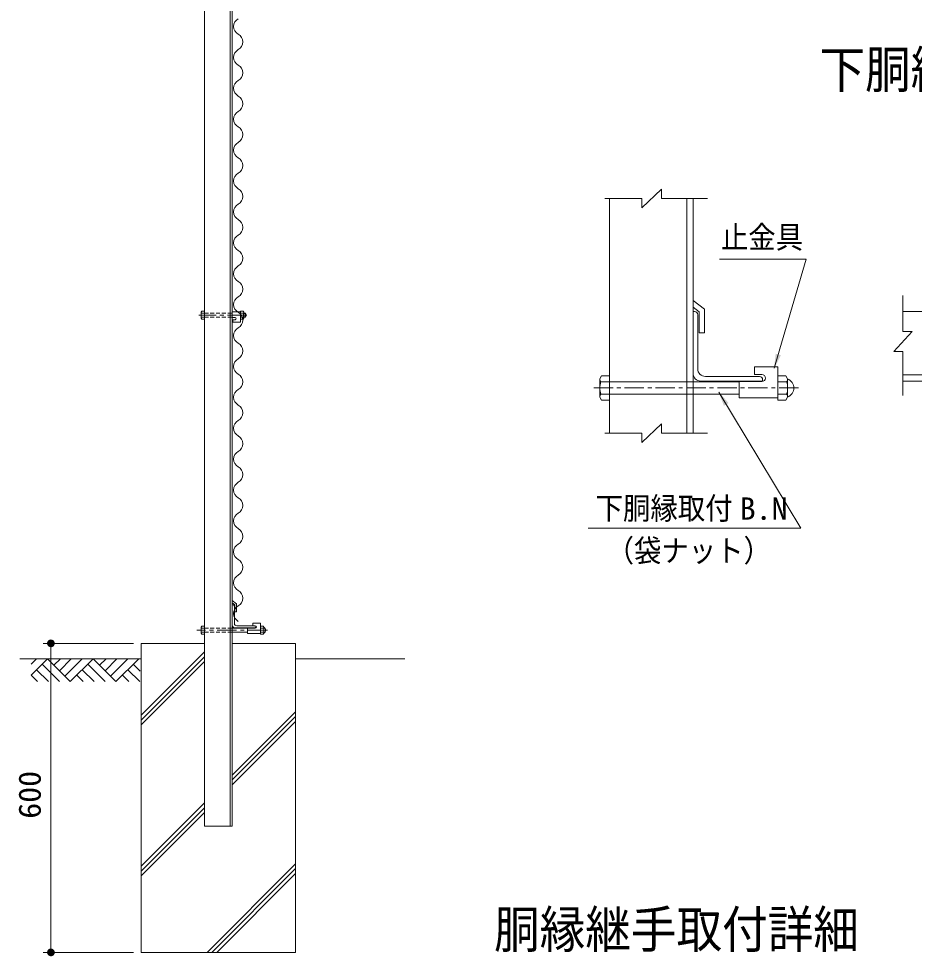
# Model space of a CAD drawing. Units: millimetres, scale not verified. Extents: x -4455 to 4455, y -3150 to 3150.
# Drawn here: x 42 to 1780, y -1647 to 174 of the extents above; entities that cross this region are included whole.
import ezdxf
from ezdxf.enums import TextEntityAlignment as Align

# ---------------------------------------------------------------- set-up
doc = ezdxf.new("R2010")
doc.units = ezdxf.units.MM
doc.header["$LTSCALE"] = 30
for name, pattern in [('DASHED', [7.5, 6, -1.5]), ('USER1', [2, 1.25, -0.25, 0.25, -0.25]), ('USER2', [0.375, 0.25, -0.125])]:
    doc.linetypes.add(name, pattern=pattern)
for name, color, linetype, lineweight in [('0-0_7詳細', 7, 'Continuous', 18), ('0-1_1部材', 3, 'Continuous', 18), ('0-2_8部品', 3, 'Continuous', 18), ('0-5_5寸法', 1, 'Continuous', 18), ('0-7_SUNPOU', 1, 'Continuous', 18), ('0-9_2網', 4, 'Continuous', 18), ('0-C_GL', 7, 'Continuous', 9), ('0-D_0', 1, 'Continuous', 18), ('0-E_4基礎', 4, 'Continuous', 18)]:
    doc.layers.add(name, color=color, linetype=linetype, lineweight=lineweight)
doc.styles.add('ＭＳ ゴシック', font='')
doc.styles.get('ＭＳ ゴシック').set_extended_font_data('MS Gothic')

# ---------------------------------------------------------------- blocks, each defined once
blk = doc.blocks.new('GL-マーク')
at = {"layer": '0-D_0'}
for p, q in [((-418.12, -21.21), (-396.91, 0)), ((-418.12, -63.64), (-354.48, 0)), ((-354.48, 0), (-265.86, -88.62)), ((-304.52, 0), (-329.5, -24.98)), ((-262.09, 0), (-308.29, -46.2)), ((-219.67, 0), (-287.08, -67.41)), ((-177.24, 0), (-265.86, -88.62)), ((-177.24, 0), (-88.62, -88.62)), ((-127.28, 0), (-152.26, -24.98)), ((-84.85, 0), (-131.05, -46.19)), ((-42.43, 0), (-109.83, -67.41)), ((0, 0), (-88.62, -88.62)), ((-375.7, -21.21), (-308.29, -88.62)), ((-198.45, -21.21), (-131.05, -88.62)), ((4.99, -47.42), (-21.21, -21.21)), ((-418.12, -63.64), (-393.14, -88.62)), ((-396.91, -42.43), (-350.71, -88.62)), ((-240.88, -63.64), (-215.9, -88.62)), ((-219.67, -42.43), (-173.47, -88.62)), ((-38.66, -88.62), (-63.64, -63.64)), ((3.77, -88.62), (-42.43, -42.43))]:
    blk.add_line(p, q, dxfattribs=at)
blk = doc.blocks.new('M1')
at = {"layer": '0-7_SUNPOU'}
blk.add_line((-7.5, 0), (-57.86, 0), dxfattribs=at)
for points in [[(0, 0), (-7.5, 0), (-7.44, 0.94)], [(0, 0), (-7.44, -0.94), (-7.5, 0)], [(0, 0), (-7.44, 0.94), (-7.26, 1.87)], [(0, 0), (-7.26, -1.87), (-7.44, -0.94)], [(0, 0), (-7.26, 1.87), (-6.97, 2.76)], [(0, 0), (-6.97, -2.76), (-7.26, -1.87)], [(0, 0), (-6.97, 2.76), (-6.57, 3.61)], [(0, 0), (-6.57, -3.61), (-6.97, -2.76)], [(0, 0), (-6.57, 3.61), (-6.07, 4.41)], [(0, 0), (-6.07, -4.41), (-6.57, -3.61)], [(0, 0), (-6.07, 4.41), (-5.47, 5.13)], [(0, 0), (-5.47, -5.13), (-6.07, -4.41)], [(0, 0), (-5.47, 5.13), (-4.78, 5.78)], [(0, 0), (-4.78, -5.78), (-5.47, -5.13)], [(0, 0), (-4.78, 5.78), (-4.02, 6.33)], [(0, 0), (-4.02, -6.33), (-4.78, -5.78)], [(0, 0), (-4.02, 6.33), (-3.19, 6.79)], [(0, 0), (-3.19, -6.79), (-4.02, -6.33)], [(0, 0), (-3.19, 6.79), (-2.32, 7.13)], [(0, 0), (-2.32, -7.13), (-3.19, -6.79)], [(0, 0), (-2.32, 7.13), (-1.41, 7.37)], [(0, 0), (-1.41, -7.37), (-2.32, -7.13)], [(0, 0), (-1.41, 7.37), (-0.47, 7.49)], [(0, 0), (-0.47, -7.49), (-1.41, -7.37)], [(0, 0), (-0.47, 7.49), (0.47, 7.49)], [(0, 0), (0.47, -7.49), (-0.47, -7.49)], [(0, 0), (0.47, 7.49), (1.41, 7.37)], [(0, 0), (1.41, 7.37), (2.32, 7.13)], [(0, 0), (2.32, 7.13), (3.19, 6.79)], [(0, 0), (3.19, 6.79), (4.02, 6.33)], [(0, 0), (4.02, 6.33), (4.78, 5.78)], [(0, 0), (4.78, 5.78), (5.47, 5.13)], [(0, 0), (5.47, 5.13), (6.07, 4.41)], [(0, 0), (6.07, 4.41), (6.57, 3.61)], [(0, 0), (6.57, 3.61), (6.97, 2.76)], [(0, 0), (6.97, 2.76), (7.26, 1.87)], [(0, 0), (7.26, 1.87), (7.44, 0.94)], [(0, 0), (7.44, 0.94), (7.5, 0)], [(0, 0), (1.41, -7.37), (0.47, -7.49)], [(0, 0), (2.32, -7.13), (1.41, -7.37)], [(0, 0), (3.19, -6.79), (2.32, -7.13)], [(0, 0), (4.02, -6.33), (3.19, -6.79)], [(0, 0), (4.78, -5.78), (4.02, -6.33)], [(0, 0), (5.47, -5.13), (4.78, -5.78)], [(0, 0), (6.07, -4.41), (5.47, -5.13)], [(0, 0), (6.57, -3.61), (6.07, -4.41)], [(0, 0), (6.97, -2.76), (6.57, -3.61)], [(0, 0), (7.26, -1.87), (6.97, -2.76)], [(0, 0), (7.44, -0.94), (7.26, -1.87)], [(0, 0), (7.5, 0), (7.44, -0.94)]]:
    blk.add_solid(points, dxfattribs=at)

msp = doc.modelspace()

# ---------------------------------------------------------------- linework, layer by layer
at = {"layer": '0-0_7詳細', "color": 4}
for p, q in [((1289.89, -157.61), (1251.12, -193.61)), ((1289.89, -175.61), (1289.89, -157.61)), ((1251.12, -175.61), (1179.56, -175.61)), ((1251.12, -175.61), (1251.12, -193.61)), ((1289.89, -175.61), (1378.77, -175.61)), ((1758.5, -433.71), (1758.5, -363.52)), ((1740.5, -472.48), (1776.5, -433.71)), ((1758.5, -433.71), (1776.5, -433.71)), ((1758.5, -472.48), (1740.5, -472.48)), ((1758.5, -472.48), (1758.5, -558.06)), ((1289.89, -613), (1251.12, -649)), ((1289.89, -631), (1289.89, -613)), ((1251.12, -631), (1179.56, -631)), ((1251.12, -631), (1251.12, -649)), ((1289.89, -631), (1378.77, -631))]:
    msp.add_line(p, q, dxfattribs=at)
at = {"layer": '0-0_7詳細', "lineweight": 9}
for p, q in [((1188.92, -631), (1188.92, -175.61)), ((1338.92, -631), (1338.92, -175.61)), ((1350.92, -631), (1350.92, -175.61)), ((1350.92, -373.31), (1373.07, -390.42)), ((1350.92, -386.58), (1362.57, -395.58)), ((1350.92, -395.04), (1350.92, -515.04)), ((1350.92, -395.04), (1353.92, -395.04)), ((1362.57, -436.58), (1362.57, -395.58)), ((1373.07, -436.58), (1373.07, -390.42)), ((2016.76, -395.04), (1758.5, -395.04)), ((1359.92, -401.04), (1359.92, -506.04)), ((1373.07, -436.58), (1362.57, -436.58)), ((1470.35, -502.36), (1515.35, -502.36)), ((1470.35, -517.36), (1470.35, -502.36)), ((1515.35, -562.36), (1515.35, -502.36)), ((1169.72, -525.64), (1173.05, -519.88)), ((1374.92, -521.04), (1479.92, -521.04)), ((1470.35, -517.36), (1484.6, -517.36)), ((1485.92, -530.04), (1485.92, -527.04)), ((1515.35, -519.88), (1515.35, -566.92)), ((1531.22, -519.88), (1515.35, -519.88)), ((1534.55, -525.64), (1531.22, -519.88)), ((1534.55, -525.64), (1534.55, -561.16)), ((2231.34, -518.04), (1758.5, -518.04)), ((1171.78, -531.4), (1188.92, -531.4)), ((1350.92, -531.4), (1440.35, -531.4)), ((1365.92, -530.04), (1485.92, -530.04)), ((1440.35, -530.86), (1484.6, -530.86)), ((1440.35, -562.36), (1440.35, -530.86)), ((1532.49, -531.4), (1515.35, -531.4)), ((2231.34, -530.04), (1758.5, -530.04)), ((1171.78, -555.4), (1188.92, -555.4)), ((1350.92, -555.4), (1440.35, -555.4)), ((1440.35, -562.36), (1515.35, -562.36)), ((1532.49, -555.4), (1515.35, -555.4)), ((1173.05, -566.92), (1188.92, -566.92))]:
    msp.add_line(p, q, dxfattribs=at)
at = {"layer": '0-0_7詳細', "color": 1, "linetype": 'USER1'}
msp.add_line((1555.6, -543.4), (1151.81, -543.4), dxfattribs=at)
at = {"layer": '0-0_7詳細', "color": 3, "linetype": 'DASHED'}
for p, q in [((1188.92, -531.4), (1350.92, -531.4)), ((1188.92, -555.4), (1350.92, -555.4))]:
    msp.add_line(p, q, dxfattribs=at)
at = {"layer": '0-0_7詳細', "color": 1}
for points in [[(1401.93, -293.52), (1570.44, -293.52), (1508.46, -505.15)], [(1147.31, -815.52), (1559.84, -815.52), (1400.83, -551.3)]]:
    msp.add_lwpolyline(points, dxfattribs=at)
at = {"layer": '0-0_7詳細', "lineweight": 9}
for points in [[(1169.72, -525.64), (1169.72, -561.16), (1173.05, -566.92)], [(1173.05, -519.88), (1188.92, -519.88), (1188.92, -566.92)], [(1534.55, -561.16), (1531.22, -566.92), (1515.35, -566.92)]]:
    msp.add_lwpolyline(points, dxfattribs=at)
for centre, radius, start, end in [((1353.92, -401.04), 6, 0, 90), ((1374.92, -506.04), 15, 180, 270), ((1178.81, -525.64), 9.09, 180, 219.3382), ((1365.92, -515.04), 15, 180, 270), ((1479.92, -527.04), 6, 0, 90), ((1484.6, -524.11), 6.75, 270, 90), ((1525.46, -525.64), 9.09, 320.6618, 0), ((1527.41, -543.4), 19.14, 291.90813, 68.09187), ((1205.72, -543.4), 36, 160.52878, 199.47122), ((1498.55, -543.4), 36, 340.52878, 19.47122), ((1178.81, -561.16), 9.09, 140.6618, 180), ((1525.46, -561.16), 9.09, 0, 39.3382)]:
    msp.add_arc(centre, radius, start, end, dxfattribs=at)
at = {"layer": '0-0_7詳細', "color": 1}
for points in [[(1507.89, -507.07), (1511.33, -476.81), (1521.33, -479.74)], [(1399.8, -549.59), (1419.73, -572.61), (1410.81, -577.98)]]:
    msp.add_solid(points, dxfattribs=at)
at = {"layer": '0-1_1部材', "color": 7, "lineweight": 9}
for p, q in [((402.29, 1975.81), (402.29, -1394.19)), ((452.29, 1975.81), (452.29, -1394.19)), ((456.29, 1975.81), (456.29, -1394.19)), ((456.29, -956.18), (464.68, -962.65)), ((456.29, -960.6), (461.18, -964.37)), ((456.29, -964.19), (456.29, -1004.19)), ((456.29, -964.19), (457.29, -964.19)), ((461.18, -978.04), (461.18, -964.37)), ((464.68, -978.04), (464.68, -962.65)), ((460.29, -967.19), (460.29, -1000.69)), ((464.68, -978.04), (461.18, -978.04)), ((464.79, -1005.19), (498.29, -1005.19))]:
    msp.add_line(p, q, dxfattribs=at)
msp.add_lwpolyline([(461.29, -1009.19), (501.29, -1009.19), (501.29, -1008.19)], dxfattribs=at)
for centre, radius, start, end in [((457.29, -967.19), 3, 0, 90), ((464.79, -1000.69), 4.5, 180, 270), ((461.29, -1004.19), 5, 180, 270), ((498.29, -1008.19), 3, 0, 90)]:
    msp.add_arc(centre, radius, start, end, dxfattribs=at)
at = {"layer": '0-2_8部品'}
for p, q in [((395.89, -407.98), (395.89, -396.14)), ((396.58, -398.06), (402.29, -398.06)), ((402.29, -409.9), (402.29, -394.22)), ((456.29, -395.74), (472.04, -395.74)), ((472.04, -409.9), (472.04, -394.22)), ((477.33, -394.22), (472.04, -394.22)), ((472.04, -395.74), (472.04, -415.74)), ((477.76, -398.06), (472.04, -398.06)), ((478.44, -396.14), (477.33, -394.22)), ((478.44, -407.98), (478.44, -396.14)), ((478.44, -398.06), (482, -398.06)), ((482, -406.06), (482, -398.06)), ((395.89, -407.98), (397, -409.9)), ((396.58, -406.06), (402.29, -406.06)), ((397, -409.9), (402.29, -409.9)), ((456.29, -406.24), (461.79, -406.24)), ((457.04, -410.74), (461.79, -410.74)), ((477.76, -406.06), (472.04, -406.06)), ((478.44, -406.06), (482, -406.06)), ((496.1, -999.97), (511.1, -999.97)), ((496.1, -1004.97), (496.1, -999.97)), ((511.1, -1019.97), (511.1, -999.97)), ((395.89, -1007.73), (397, -1005.81)), ((396.58, -1009.65), (402.29, -1009.65)), ((396.58, -1017.65), (402.29, -1017.65)), ((456.29, -1009.65), (486.1, -1009.65)), ((456.29, -1017.65), (486.1, -1017.65)), ((486.1, -1009.47), (500.85, -1009.47)), ((486.1, -1019.97), (486.1, -1009.47)), ((496.1, -1004.97), (500.85, -1004.97)), ((511.1, -1005.81), (511.1, -1021.49)), ((516.39, -1005.81), (511.1, -1005.81)), ((516.82, -1009.65), (511.1, -1009.65)), ((516.82, -1017.65), (511.1, -1017.65)), ((517.5, -1007.73), (516.39, -1005.81)), ((517.5, -1007.73), (517.5, -1019.57)), ((397, -1021.49), (402.29, -1021.49)), ((486.1, -1019.97), (511.1, -1019.97))]:
    msp.add_line(p, q, dxfattribs=at)
at = {"layer": '0-2_8部品', "color": 1, "linetype": 'USER2'}
for p, q in [((402.29, -398.06), (456.29, -398.06)), ((402.29, -406.06), (456.29, -406.06))]:
    msp.add_line(p, q, dxfattribs=at)
at = {"layer": '0-2_8部品', "color": 1}
for p, q in [((478.44, -398.86), (482.4, -398.86)), ((478.44, -405.26), (482.4, -405.26))]:
    msp.add_line(p, q, dxfattribs=at)
at = {"layer": '0-2_8部品', "color": 1, "linetype": 'USER1'}
for p, q in [((484.62, -402.06), (391.59, -402.06)), ((524.52, -1013.65), (387.24, -1013.65))]:
    msp.add_line(p, q, dxfattribs=at)
at = {"layer": '0-2_8部品', "linetype": 'USER2'}
for p, q in [((402.29, -1009.65), (456.29, -1009.65)), ((402.29, -1017.65), (456.29, -1017.65))]:
    msp.add_line(p, q, dxfattribs=at)
at = {"layer": '0-2_8部品'}
for points in [[(395.89, -396.14), (397, -394.22), (402.29, -394.22)], [(457.04, -410.74), (457.04, -415.74), (472.04, -415.74)], [(478.44, -407.98), (477.33, -409.9), (472.04, -409.9)], [(395.89, -1007.73), (395.89, -1019.57), (397, -1021.49)], [(397, -1005.81), (402.29, -1005.81), (402.29, -1021.49)], [(517.5, -1019.57), (516.39, -1021.49), (511.1, -1021.49)]]:
    msp.add_lwpolyline(points, dxfattribs=at)
for centre, radius, start, end in [((398.92, -396.14), 3.03, 180, 219.3382), ((407.89, -402.06), 12, 160.52878, 199.47122), ((475.41, -396.14), 3.03, 320.6618, 0), ((466.44, -402.06), 12, 340.52878, 19.47122), ((475.07, -402.06), 8, 330, 30), ((398.92, -407.98), 3.03, 140.6618, 180), ((461.79, -408.49), 2.25, 270, 90), ((475.41, -407.98), 3.03, 0, 39.3382), ((398.92, -1007.73), 3.03, 180, 219.3382), ((407.89, -1013.65), 12, 160.52878, 199.47122), ((398.92, -1019.57), 3.03, 140.6618, 180), ((500.85, -1007.22), 2.25, 270, 90), ((514.47, -1007.73), 3.03, 320.6618, 0), ((505.5, -1013.65), 12, 340.52878, 19.47122), ((514.47, -1019.57), 3.03, 0, 39.3382), ((514.35, -1013.65), 6.71, 298.05542, 61.94458)]:
    msp.add_arc(centre, radius, start, end, dxfattribs=at)
at = {"layer": '0-5_5寸法'}
for p, q in [((264.29, -1039.19), (89.1, -1039.19)), ((104.1, -1069.19), (104.1, -1609.19)), ((264.29, -1639.19), (89.1, -1639.19))]:
    msp.add_line(p, q, dxfattribs=at)
at = {"layer": '0-9_2網', "color": 2}
for centre, start, end in [((475.86, 158.51), 118.07249, 241.92751), ((459.86, 128.51), 298.07249, 61.92751), ((475.86, 98.51), 118.07249, 241.92751), ((459.86, 68.51), 298.07249, 61.92751), ((475.86, 38.51), 118.07249, 241.92751), ((459.86, 8.51), 298.07249, 61.92751), ((475.86, -21.49), 118.07249, 241.92751), ((459.86, -51.49), 298.07249, 61.92751), ((475.86, -81.49), 118.07249, 241.92751), ((459.86, -111.49), 298.07249, 61.92751), ((475.86, -141.49), 118.07249, 241.92751), ((459.86, -171.49), 298.07249, 61.92751), ((475.86, -201.49), 118.07249, 241.92751), ((459.86, -231.49), 298.07249, 61.92751), ((475.86, -261.49), 118.07249, 241.92751), ((459.86, -291.49), 298.07249, 61.92751), ((475.86, -321.49), 118.07249, 241.92751), ((459.86, -351.49), 298.07249, 61.92751), ((475.86, -381.49), 118.07249, 241.92751), ((459.86, -411.49), 298.07249, 61.92751), ((475.86, -441.49), 118.07249, 241.92751), ((459.86, -471.49), 298.07249, 61.92751), ((475.86, -501.49), 118.07249, 241.92751), ((459.86, -531.49), 298.07249, 61.92751), ((475.86, -561.49), 118.07249, 241.92751), ((459.86, -591.49), 298.07249, 61.92751), ((475.86, -621.49), 118.07249, 241.92751), ((459.86, -651.49), 298.07249, 61.92751), ((475.86, -681.49), 118.07249, 241.92751), ((459.86, -711.49), 298.07249, 61.92751), ((475.86, -741.49), 118.07249, 241.92751), ((459.86, -771.49), 298.07249, 61.92751), ((475.86, -801.49), 118.07249, 241.92751), ((459.86, -831.49), 298.07249, 61.92751), ((475.86, -861.49), 118.07249, 241.92751), ((459.86, -891.49), 298.07249, 61.92751), ((475.86, -921.49), 118.07249, 241.92751), ((459.86, -951.49), 298.07249, 61.92751), ((475.86, -981.49), 118.07249, 241.92751)]:
    msp.add_arc(centre, 17, start, end, dxfattribs=at)
at = {"layer": '0-C_GL'}
for p, q in [((279.29, -1069.19), (43.56, -1069.19)), ((579.29, -1069.19), (791.43, -1069.19)), ((402.29, -1394.19), (456.29, -1394.19))]:
    msp.add_line(p, q, dxfattribs=at)
at = {"layer": '0-E_4基礎', "color": 7, "lineweight": 9}
for p, q in [((279.29, -1039.19), (402.29, -1039.19)), ((279.29, -1039.19), (279.29, -1639.19)), ((456.29, -1039.19), (579.29, -1039.19)), ((579.29, -1039.19), (579.29, -1639.19)), ((279.29, -1639.19), (579.29, -1639.19))]:
    msp.add_line(p, q, dxfattribs=at)
at = {"layer": '0-E_4基礎'}
for p, q in [((279.29, -1178.79), (402.29, -1055.79)), ((279.29, -1188.17), (402.29, -1065.17)), ((279.29, -1197.54), (402.29, -1074.54)), ((456.29, -1294.87), (579.29, -1171.87)), ((456.29, -1304.25), (579.29, -1181.25)), ((456.29, -1313.62), (579.29, -1190.62)), ((279.29, -1471.87), (402.29, -1348.87)), ((279.29, -1481.25), (402.29, -1358.25)), ((279.29, -1490.62), (402.29, -1367.62)), ((407.24, -1639.19), (579.29, -1467.15)), ((416.62, -1639.19), (579.29, -1476.52)), ((425.99, -1639.19), (579.29, -1485.9))]:
    msp.add_line(p, q, dxfattribs=at)

# ---------------------------------------------------------------- block references
at = {"layer": '0-5_5寸法'}
for p, rotation in [((104.1, -1039.19), 90), ((104.1, -1639.19), 270)]:
    msp.add_blockref('M1', p, dxfattribs=dict(at, rotation=rotation))
at = {"layer": '0-C_GL', "xscale": 0.5, "yscale": 0.5}
msp.add_blockref('GL-マーク', (274.69, -1069.19), dxfattribs=at)

# ---------------------------------------------------------------- texts
at = {"layer": '0-0_7詳細', "style": 'ＭＳ ゴシック', "width": 0.9}
for s, p in [('下胴縁取付詳細', (1596.35, 17.32)), ('胴縁継手取付詳細', (964.5, -1652.16))]:
    msp.add_text(s, height=72.14, dxfattribs=at).set_placement(p, align=Align.BOTTOM_LEFT)
at = {"layer": '0-0_7詳細', "color": 3, "style": 'ＭＳ ゴシック'}
for s, width, p in [('止金具', 0.9, (1404.9, -285.26)), ('下胴縁取付', 0.9, (1161.65, -811.57)), ('B.N', 1.05, (1441.59, -812.15)), ('（袋ナット）', 0.9, (1183.07, -893.78))]:
    msp.add_text(s, height=43.33, dxfattribs=dict(at, width=width)).set_placement(p, align=Align.BOTTOM_LEFT)
at = {"layer": '0-5_5寸法', "color": 3, "style": 'ＭＳ ゴシック', "width": 1.05}
msp.add_text('600', height=43.33, rotation=90, dxfattribs=at).set_placement((97.42, -1379.69), align=Align.BOTTOM_LEFT)

doc.saveas('drawing.dxf')
